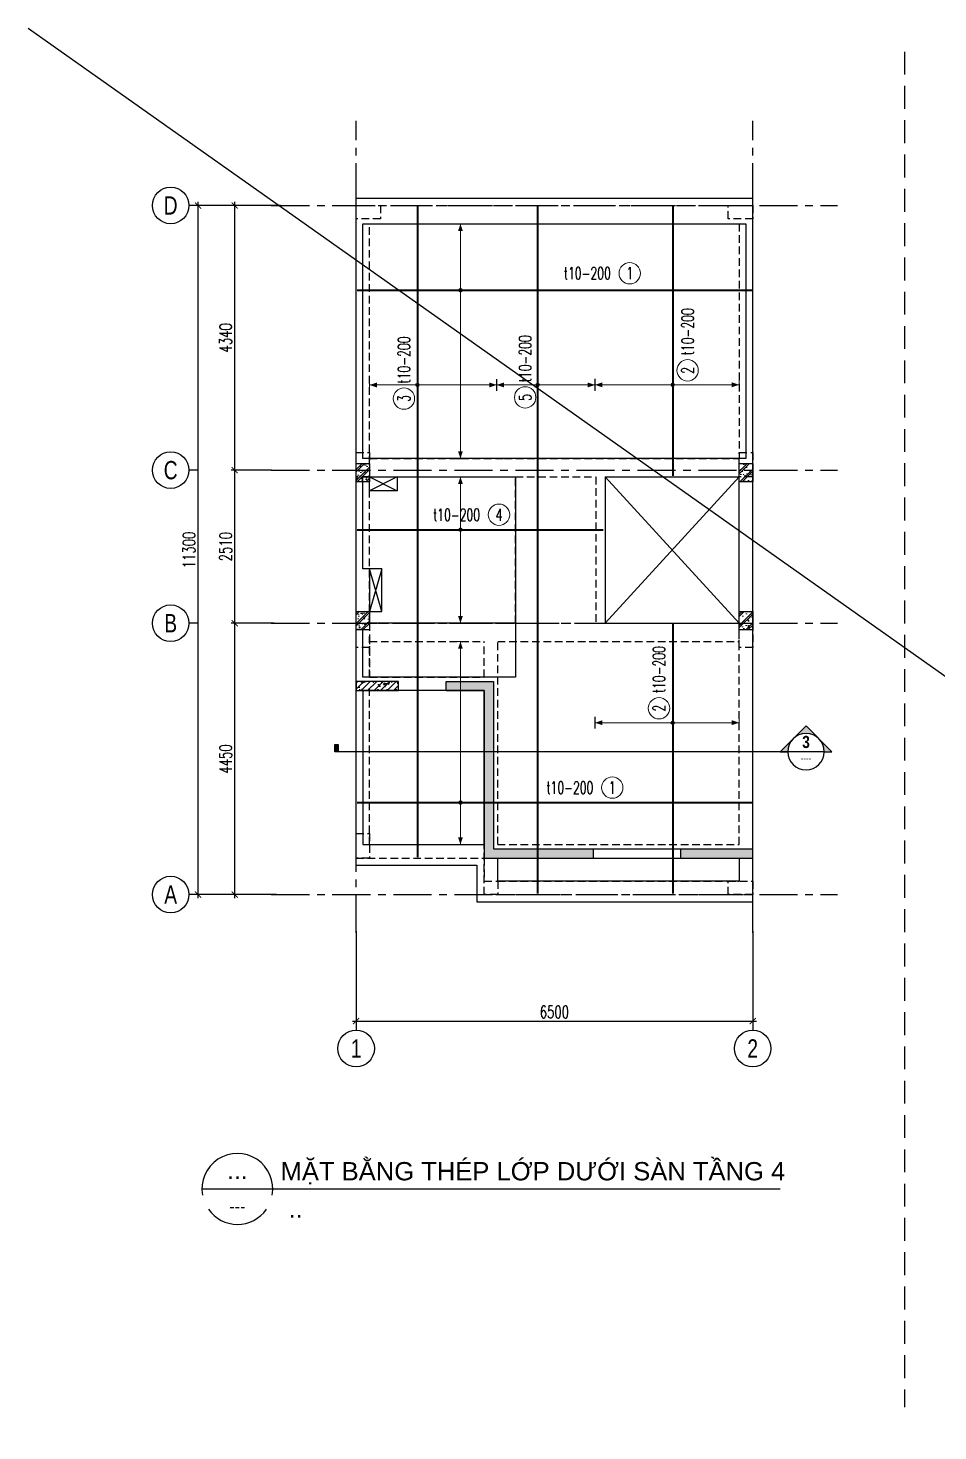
# Model space of a CAD drawing. Header units: millimetres. Extents: x -529861 to -223882, y -171969 to 61504.
# Drawn here: x -401567 to -386653, y -65020 to -42016 of the extents above; entities that cross this region are included whole.
import ezdxf
from ezdxf.enums import TextEntityAlignment as Align

# ---------------------------------------------------------------- set-up
doc = ezdxf.new("R2010")
doc.units = ezdxf.units.MM
doc.header["$LTSCALE"] = 5000
for name, pattern in [('CENTER', [2, 1.25, -0.25, 0.25, -0.25]), ('HIDDEN', [0.375, 0.25, -0.125]), ('HIDDEN2', [0.1875, 0.125, -0.0625])]:
    doc.linetypes.add(name, pattern=pattern)
doc.layers.get('Defpoints').update_dxf_attribs({"color": 143})
for name, color, linetype, lineweight in [('06- General text', 2, 'Continuous', 25), ('07- Note- Hidden', 6, 'HIDDEN2', 25), ('08- Note', 6, 'Continuous', 25), ('kata_dim', 8, 'Continuous', 15), ('KC-COT-HATCH', 13, 'Continuous', 15), ('KC-COT-NETCAT', 2, 'Continuous', 30), ('S-hatch', 8, 'Continuous', 5), ('S-text', 2, 'Continuous', 20), ('S-TEXT35', 3, 'Continuous', 30), ('S-Thep duoi', 3, 'HIDDEN2', 40)]:
    doc.layers.add(name, color=color, linetype=linetype, lineweight=lineweight)
for name, color, linetype in [('KC ICC-COTVACH', 3, 'Continuous'), ('KCS_AXIS', 18, 'CENTER'), ('KCS_BORDER', 3, 'Continuous'), ('KCS_CHI', 1, 'Continuous'), ('KCS_DIM', 1, 'Continuous'), ('KCS_HIDDEN', 8, 'HIDDEN'), ('KCS_SSD', 146, 'Continuous'), ('KCS_TEXT', 2, 'Continuous')]:
    doc.layers.add(name, color=color, linetype=linetype)
doc.layers.add('KCS_Plotter', color=11, linetype='Continuous', plot=False)
doc.styles.add('.VnArialH', font='')
doc.styles.add('Brief text', font='')
doc.styles.add('General text 1', font='')
doc.styles.add('s-text', font='vnsimli.shx', dxfattribs={"width": 0.7})
doc.styles.add('style1', font='arial.ttf', dxfattribs={"width": 0.75})
doc.styles.add('VNAVANTH', font='')
doc.styles.add('vnsimpli', font='vnsimli.shx', dxfattribs={"width": 0.65})
doc.styles.get('.VnArialH').set_extended_font_data('.VnArialH')
doc.styles.get('Brief text').set_extended_font_data('.VnHelvetInsH', bold=True)
doc.styles.get('General text 1').set_extended_font_data('.VnAvantH')
doc.styles.get('VNAVANTH').set_extended_font_data('.VnAvantH')
doc.dimstyles.new('1-100s', dxfattribs={"dimtxt": 200, "dimasz": 100, "dimexe": 60, "dimexo": 0, "dimgap": 50, "dimtad": 1, "dimdec": 0, "dimzin": 0, "dimdsep": 46, "dimtxsty": 's-text', "dimblk1": 'ARCHTICK', "dimblk2": 'ARCHTICK', "dimsah": 1, "dimcen": 80, "dimdle": 60, "dimclrd": 9, "dimclre": 9, "dimclrt": 2, "dimadec": 0, "dimazin": 0, "dimtfac": 0.0001, "dimtdec": 0, "dimtix": 1, "dimtmove": 1, "dimatfit": 3, "dimldrblk": 'ARCHTICK', "dimfxl": 200, "dimtolj": 1, "dimtzin": 0, "dimarcsym": 0})
pattern_1 = [(0, (-77309.26, -28838.33), (0, 259.8076), [6.25, -143.75]), (0, (-77309.26, -28827.5), (0, 259.8076), [6.25, -143.75]), (120, (-77309.26, -28838.33), (-225, -129.9038), [6.25, -143.75]), (120, (-77299.9, -28832.92), (-225, -129.9038), [6.25, -143.75]), (0, (-77234.26, -28708.43), (0, 259.8076), [6.25, -143.75]), (0, (-77234.26, -28697.6), (0, 259.8076), [6.25, -143.75]), (120, (-77234.26, -28708.43), (-225, -129.9038), [6.25, -143.75]), (120, (-77224.9, -28703.01), (-225, -129.9038), [6.25, -143.75]), (60, (-77303.01, -28838.33), (-225, 129.9038), [6.25, -143.75]), (60, (-77312.4, -28832.92), (-225, 129.9038), [6.25, -143.75]), (60, (-77228.01, -28968.23), (-225, 129.9038), [6.25, -143.75]), (60, (-77237.4, -28962.82), (-225, 129.9038), [6.25, -143.75]), (45, (-77309.26, -28838.33), (-53.03301, 53.03301), []), (50, (-77309.26, -28838.33), (358.6301, -31.3761), [37.5, -412.5]), (355, (-77309.26, -28838.33), (-69.3757, 376.096), [30, -330]), (100.4514, (-77279.38, -28840.95), (289.2547, 344.7198), [31.8701, -350.571]), (46.1842, (-77309.26, -28738.33), (533.6205, -82.7595), [56.25, -618.75]), (96.6356, (-77264.8, -28745.23), (467.3314, 487.059), [47.805, -525.8565]), (351.1842, (-77309.26, -28738.33), (467.331, 487.0593), [45, -495]), (21, (-77259.26, -28763.33), (298.4535, -201.3094), [37.5, -412.5]), (326, (-77259.26, -28763.33), (121.6577, 362.575), [30, -330]), (71.4514, (-77234.4, -28780.1), (420.1113, 161.2652), [31.8701, -350.571]), (37.5, (-77309.26, -28838.33), (6.07993, 166.44693), [0, -326, 0, -335, 0, -331.25]), (7.5, (-77309.26, -28838.33), (131.53477, 197.20586), [0, -191, 0, -318.5, 0, -126.25]), (327.5, (-77420.76, -28838.33), (266.91122, -11.27744), [0, -125, 0, -390, 0, -517.5]), (317.5, (-77470.76, -28838.33), (291.5931, 50.0525), [0, -162.5, 0, -259, 0, -367.5])]

# ---------------------------------------------------------------- blocks, each defined once
blk = doc.blocks.new('*U1425')
blk.add_line((1, 0), (148.45, 0))
for major_axis, start_param, end_param in [((9.04, 0), -0.176637, 3.316767), ((-9.04, 0.01), 0.612827, 2.529211)]:
    blk.add_ellipse((10.04, 0), major_axis=major_axis, ratio=1, start_param=start_param, end_param=end_param)
at = {"layer": 'S-TEXT35', "style": 'VNAVANTH'}
for tag, p in [('VIET_NAME', (21.64, 3.33)), ('ENGLISH_NAME', (21.64, -7.83))]:
    blk.add_attdef(tag, p, '', height=5, dxfattribs=at)
for tag, height, p in [('VIEW-NUMBER', 5, (10.04, 1.5)), ('SHEET_NUMBER', 2.5, (10.04, -5))]:
    blk.add_attdef(tag, text='', height=height, dxfattribs=at).set_placement(p, align=Align.CENTER)
blk = doc.blocks.new('_ArchTick')
at = {"color": 0, "linetype": 'ByBlock', "const_width": 0.15}
blk.add_lwpolyline([(-0.5, -0.5), (0.5, 0.5)], dxfattribs=at)
blk = doc.blocks.new('*D1159')
at = {"layer": 'Defpoints', "color": 0, "ltscale": 1500, "transparency": 16777216}
for p in [(-30105, -46736), (-23605, -46736), (-23605, -48212)]:
    blk.add_point(p, dxfattribs=at)
at = {"layer": 'KCS_DIM', "color": 9, "lineweight": -2, "ltscale": 1500, "transparency": 16777216}
for p, q in [((-30105, -46736), (-30105, -48272)), ((-23605, -46736), (-23605, -48272)), ((-30165, -48212), (-23545, -48212))]:
    blk.add_line(p, q, dxfattribs=at)
at = {"layer": 'KCS_DIM', "color": 9, "lineweight": -2, "ltscale": 1500, "transparency": 16777216, "xscale": 100, "yscale": 100, "zscale": 100, "rotation": 180}
blk.add_blockref('_ArchTick', (-30105, -48212), dxfattribs=at)
at = {"layer": 'KCS_DIM', "color": 9, "lineweight": -2, "ltscale": 1500, "transparency": 16777216, "xscale": 100, "yscale": 100, "zscale": 100}
blk.add_blockref('_ArchTick', (-23605, -48212), dxfattribs=at)
at = {"layer": 'KCS_DIM', "color": 2, "ltscale": 1500, "transparency": 16777216, "insert": (-26855, -48062), "char_height": 200, "attachment_point": 5, "style": 's-text'}
blk.add_mtext('\\A1;6500', dxfattribs=at)
blk = doc.blocks.new('*D1160')
at = {"layer": 'Defpoints', "color": 0, "ltscale": 1500, "transparency": 16777216}
for p in [(-32095, -41688), (-31449, -41688), (-31412, -46138)]:
    blk.add_point(p, dxfattribs=at)
at = {"layer": 'KCS_DIM', "color": 9, "lineweight": -2, "ltscale": 1500, "transparency": 16777216}
for p, q in [((-32095, -46198), (-32095, -41628)), ((-31449, -41688), (-32155, -41688)), ((-31412, -46138), (-32155, -46138))]:
    blk.add_line(p, q, dxfattribs=at)
at = {"layer": 'KCS_DIM', "color": 9, "lineweight": -2, "ltscale": 1500, "transparency": 16777216, "xscale": 100, "yscale": 100, "zscale": 100}
for p, rotation in [((-32095, -41688), 90), ((-32095, -46138), 270)]:
    blk.add_blockref('_ArchTick', p, dxfattribs=dict(at, rotation=rotation))
at = {"layer": 'KCS_DIM', "color": 2, "ltscale": 1500, "transparency": 16777216, "insert": (-32245, -43913), "char_height": 200, "attachment_point": 5, "rotation": 90, "style": 's-text'}
blk.add_mtext('\\A1;4450', dxfattribs=at)
blk = doc.blocks.new('*D1161')
at = {"layer": 'Defpoints', "color": 0, "ltscale": 1500, "transparency": 16777216}
for p in [(-32095, -39178), (-31495, -39178), (-31449, -41688)]:
    blk.add_point(p, dxfattribs=at)
at = {"layer": 'KCS_DIM', "color": 9, "lineweight": -2, "ltscale": 1500, "transparency": 16777216}
for p, q in [((-31495, -39178), (-32155, -39178)), ((-32095, -41748), (-32095, -39118)), ((-31449, -41688), (-32155, -41688))]:
    blk.add_line(p, q, dxfattribs=at)
at = {"layer": 'KCS_DIM', "color": 9, "lineweight": -2, "ltscale": 1500, "transparency": 16777216, "xscale": 100, "yscale": 100, "zscale": 100}
for p, rotation in [((-32095, -39178), 90), ((-32095, -41688), 270)]:
    blk.add_blockref('_ArchTick', p, dxfattribs=dict(at, rotation=rotation))
at = {"layer": 'KCS_DIM', "color": 2, "ltscale": 1500, "transparency": 16777216, "insert": (-32245, -40433), "char_height": 200, "attachment_point": 5, "rotation": 90, "style": 's-text'}
blk.add_mtext('\\A1;2510', dxfattribs=at)
blk = doc.blocks.new('*D1162')
at = {"layer": 'Defpoints', "color": 0, "ltscale": 1500, "transparency": 16777216}
for p in [(-32095, -34838), (-31346, -34838), (-31495, -39178)]:
    blk.add_point(p, dxfattribs=at)
at = {"layer": 'KCS_DIM', "color": 9, "lineweight": -2, "ltscale": 1500, "transparency": 16777216}
for p, q in [((-31346, -34838), (-32155, -34838)), ((-32095, -39238), (-32095, -34778)), ((-31495, -39178), (-32155, -39178))]:
    blk.add_line(p, q, dxfattribs=at)
at = {"layer": 'KCS_DIM', "color": 9, "lineweight": -2, "ltscale": 1500, "transparency": 16777216, "xscale": 100, "yscale": 100, "zscale": 100}
for p, rotation in [((-32095, -34838), 90), ((-32095, -39178), 270)]:
    blk.add_blockref('_ArchTick', p, dxfattribs=dict(at, rotation=rotation))
at = {"layer": 'KCS_DIM', "color": 2, "ltscale": 1500, "transparency": 16777216, "insert": (-32245, -37008), "char_height": 200, "attachment_point": 5, "rotation": 90, "style": 's-text'}
blk.add_mtext('\\A1;4340', dxfattribs=at)
blk = doc.blocks.new('*D1163')
at = {"layer": 'Defpoints', "color": 0, "ltscale": 1500, "transparency": 16777216}
for p in [(-32695, -34838), (-31495, -34838), (-31495, -46138)]:
    blk.add_point(p, dxfattribs=at)
at = {"layer": 'KCS_DIM', "color": 9, "lineweight": -2, "ltscale": 1500, "transparency": 16777216}
for p, q in [((-31495, -34838), (-32755, -34838)), ((-32695, -46198), (-32695, -34778)), ((-31495, -46138), (-32755, -46138))]:
    blk.add_line(p, q, dxfattribs=at)
at = {"layer": 'KCS_DIM', "color": 9, "lineweight": -2, "ltscale": 1500, "transparency": 16777216, "xscale": 100, "yscale": 100, "zscale": 100}
for p, rotation in [((-32695, -34838), 90), ((-32695, -46138), 270)]:
    blk.add_blockref('_ArchTick', p, dxfattribs=dict(at, rotation=rotation))
at = {"layer": 'KCS_DIM', "color": 2, "ltscale": 1500, "transparency": 16777216, "insert": (-32845, -40488), "char_height": 200, "attachment_point": 5, "rotation": 90, "style": 's-text'}
blk.add_mtext('\\A1;11300', dxfattribs=at)
blk = doc.blocks.new('*U482')
at = {"layer": 'KC-COT-HATCH'}
h = blk.add_hatch(dxfattribs=at)
h.set_pattern_fill('CHAU-02', color=256, scale=30, pattern_type=2)
h.set_pattern_definition([(50, (-758.44, -516.9), (215.178, -18.826), [22.5, -247.5]), (355, (-758.44, -516.9), (-41.625, 225.658), [18, -198]), (100.451, (-740.51, -518.47), (173.553, 206.83), [19.122, -210.343]), (46.184, (-758.44, -456.9), (320.17, -49.656), [33.75, -371.25]), (96.636, (-731.76, -461.04), (280.4, 292.24), [28.68, -315.514]), (351.184, (-758.44, -456.9), (280.4, 292.24), [27, -297]), (21, (-728.44, -471.9), (179.072, -120.786), [22.5, -247.5]), (226, (-728.44, -471.9), (201.565, -109.66), [18, -198]), (71.451, (-713.52, -481.97), (252.067, 96.76), [19.122, -210.343]), (67.5, (-758.44, -516.9), (-46.775, 88.3123), [0, -195.6, 0, -201, 0, -198.75]), (4.5, (-758.44, -516.9), (85.005, 114.031), [0, -114.6, 0, -191.1, 0, -75.75]), (327.5, (-825.34, -516.9), (160.147, -6.7665), [0, -75, 0, -234, 0, -310.5]), (317.5, (-855.34, -516.9), (174.956, 30.031), [0, -97.5, 0, -155.4, 0, -220.5]), (315, (-758.44, -516.9), (90.156, 90.156), []), (315, (-758.44, -480.15), (90.156, 90.156), [])])
h.paths.add_polyline_path([(-110, 150), (-110, -150), (110, -150), (110, 150)])
at = {"layer": 'KC-COT-NETCAT'}
blk.add_lwpolyline([(-110, -150), (110, -150), (110, 150), (-110, 150)], close=True, dxfattribs=at)
blk = doc.blocks.new('*U503')
h = blk.add_hatch(color=6)
edge = h.paths.add_edge_path()
edge.add_arc((16.94, 0), 0.3, 0, 360)
at = {"ltscale": 0.2}
for p, q in [((0, 0), (-30.81, 0)), ((33.89, 0), (0, 0))]:
    blk.add_line(p, q, dxfattribs=at)
at = {"layer": 'kata_dim'}
for points in [[(15.94, 10.89, 0.2, 0.2, 0), (17.94, 10.89, 0, 0, 0)], [(15.94, -27.61, 0.2, 0.2, 0), (17.94, -27.61, 0, 0, 0)]]:
    blk.add_lwpolyline(points, format="xyseb", dxfattribs=at)
blk.add_circle((-10.81, 2.78), 1.75, dxfattribs=at)
at = {"layer": 'kata_dim', "color": 6}
blk.add_circle((16.94, 0), 0.3, dxfattribs=at)
at = {"layer": 'kata_dim'}
for points in [[(16.54, 9.69), (16.94, 10.89), (17.34, 9.69)], [(16.54, -26.41), (16.94, -27.61), (17.34, -26.41)]]:
    blk.add_solid(points, dxfattribs=at)
at = {"layer": 'S-hatch', "ltscale": 1.5}
for q in [(16.94, 10.89), (16.94, -27.61)]:
    blk.add_line((16.94, 0), q, dxfattribs=at)
at = {"layer": 'S-text', "style": 'vnsimpli', "width": 0.65}
blk.add_attdef('KHT', text='', height=2, dxfattribs=at).set_placement((-10.81, 2.78), align=Align.MIDDLE_CENTER)
blk.add_attdef('DKT', (-8.32, 1.78), '', height=2, dxfattribs=at)
blk = doc.blocks.new('*U504')
h = blk.add_hatch(color=6)
edge = h.paths.add_edge_path()
edge.add_arc((16.94, 0), 0.3, 0, 360)
at = {"ltscale": 0.2}
for p, q in [((0, 0), (-6.46, 0)), ((33.89, 0), (0, 0))]:
    blk.add_line(p, q, dxfattribs=at)
at = {"layer": 'kata_dim'}
for points in [[(15.94, 8.67, 0.2, 0.2, 0), (17.94, 8.67, 0, 0, 0)], [(15.94, -15.33, 0.2, 0.2, 0), (17.94, -15.33, 0, 0, 0)]]:
    blk.add_lwpolyline(points, format="xyseb", dxfattribs=at)
blk.add_circle((10.62, 2.45), 1.75, dxfattribs=at)
at = {"layer": 'kata_dim', "color": 6}
blk.add_circle((16.94, 0), 0.3, dxfattribs=at)
at = {"layer": 'kata_dim'}
for points in [[(16.54, 7.47), (16.94, 8.67), (17.34, 7.47)], [(16.54, -14.13), (16.94, -15.33), (17.34, -14.13)]]:
    blk.add_solid(points, dxfattribs=at)
at = {"layer": 'S-hatch', "ltscale": 1.5}
for q in [(16.94, 8.67), (16.94, -15.33)]:
    blk.add_line((16.94, 0), q, dxfattribs=at)
at = {"layer": 'S-text', "style": 'vnsimpli', "width": 0.65}
blk.add_attdef('KHT', text='', height=2, dxfattribs=at).set_placement((10.62, 2.45), align=Align.MIDDLE_CENTER)
blk.add_attdef('DKT', (13.11, 1.44), '', height=2, dxfattribs=at)
blk = doc.blocks.new('*U506')
h = blk.add_hatch(color=6)
edge = h.paths.add_edge_path()
edge.add_arc((16.94, 0), 0.3, 0, 360)
at = {"ltscale": 0.2}
for p, q in [((0, 0), (-30.81, 0)), ((33.89, 0), (0, 0))]:
    blk.add_line(p, q, dxfattribs=at)
at = {"layer": 'kata_dim'}
for points in [[(15.94, 26.41, 0.2, 0.2, 0), (17.94, 26.41, 0, 0, 0)], [(15.94, -6.89, 0.2, 0.2, 0), (17.94, -6.89, 0, 0, 0)]]:
    blk.add_lwpolyline(points, format="xyseb", dxfattribs=at)
blk.add_circle((-7.95, 2.45), 1.75, dxfattribs=at)
at = {"layer": 'kata_dim', "color": 6}
blk.add_circle((16.94, 0), 0.3, dxfattribs=at)
at = {"layer": 'kata_dim'}
for points in [[(16.54, 25.21), (16.94, 26.41), (17.34, 25.21)], [(16.54, -5.69), (16.94, -6.89), (17.34, -5.69)]]:
    blk.add_solid(points, dxfattribs=at)
at = {"layer": 'S-hatch', "ltscale": 1.5}
for q in [(16.94, 26.41), (16.94, -6.89)]:
    blk.add_line((16.94, 0), q, dxfattribs=at)
at = {"layer": 'S-text', "style": 'vnsimpli', "width": 0.65}
blk.add_attdef('KHT', text='', height=2, dxfattribs=at).set_placement((-7.95, 2.45), align=Align.MIDDLE_CENTER)
blk.add_attdef('DKT', (-5.46, 1.44), '', height=2, dxfattribs=at)
blk = doc.blocks.new('*U497')
h = blk.add_hatch(color=6)
edge = h.paths.add_edge_path()
edge.add_arc((4.63, 0), 0.3, 0, 360)
at = {"ltscale": 0.2}
for p, q in [((0, 0), (-10.31, 0)), ((33.89, 0), (0, 0))]:
    blk.add_line(p, q, dxfattribs=at)
at = {"layer": 'kata_dim'}
for points in [[(3.63, 10.89, 0.2, 0.2, 0), (5.63, 10.89, 0, 0, 0)], [(3.63, -12.73, 0.2, 0.2, 0), (5.63, -12.73, 0, 0, 0)]]:
    blk.add_lwpolyline(points, format="xyseb", dxfattribs=at)
blk.add_circle((7, 2.45), 1.75, dxfattribs=at)
at = {"layer": 'kata_dim', "color": 6}
blk.add_circle((4.63, 0), 0.3, dxfattribs=at)
at = {"layer": 'kata_dim'}
for points in [[(4.23, 9.69), (4.63, 10.89), (5.03, 9.69)], [(4.23, -11.53), (4.63, -12.73), (5.03, -11.53)]]:
    blk.add_solid(points, dxfattribs=at)
at = {"layer": 'S-hatch', "ltscale": 1.5}
for q in [(4.63, 10.89), (4.63, -12.73)]:
    blk.add_line((4.63, 0), q, dxfattribs=at)
at = {"layer": 'S-text', "style": 'vnsimpli', "width": 0.65}
blk.add_attdef('KHT', text='', height=2, dxfattribs=at).set_placement((7, 2.45), align=Align.MIDDLE_CENTER)
blk.add_attdef('DKT', (9.49, 1.44), '', height=2, dxfattribs=at)
blk = doc.blocks.new('*U508')
h = blk.add_hatch(color=6)
edge = h.paths.add_edge_path()
edge.add_arc((4.6, 0), 0.3, 0, 360)
at = {"ltscale": 0.2}
for p, q in [((0, 0), (-78.81, 0)), ((33.89, 0), (0, 0))]:
    blk.add_line(p, q, dxfattribs=at)
at = {"layer": 'kata_dim'}
for points in [[(3.6, 9.4, 0.2, 0.2, 0), (5.6, 9.4, 0, 0, 0)], [(3.6, -6.7, 0.2, 0.2, 0), (5.6, -6.7, 0, 0, 0)]]:
    blk.add_lwpolyline(points, format="xyseb", dxfattribs=at)
at = {"layer": 'kata_dim', "color": 6}
blk.add_circle((4.6, 0), 0.3, dxfattribs=at)
at = {"layer": 'kata_dim'}
blk.add_circle((2.57, -2.04), 1.75, dxfattribs=at)
for points in [[(4.2, 8.2), (4.6, 9.4), (5, 8.2)], [(4.2, -5.5), (4.6, -6.7), (5, -5.5)]]:
    blk.add_solid(points, dxfattribs=at)
at = {"layer": 'S-hatch', "ltscale": 1.5}
for q in [(4.6, 9.4), (4.6, -6.7)]:
    blk.add_line((4.6, 0), q, dxfattribs=at)
at = {"layer": 'S-text', "style": 'vnsimpli', "width": 0.65}
blk.add_attdef('KHT', text='', height=2, dxfattribs=at).set_placement((2.57, -2.04), align=Align.MIDDLE_CENTER)
blk.add_attdef('DKT', (5.06, -3.04), '', height=2, dxfattribs=at)
blk = doc.blocks.new('*U507')
h = blk.add_hatch(color=6)
edge = h.paths.add_edge_path()
edge.add_arc((21.72, 0), 0.3, 0, 360)
at = {"ltscale": 0.2}
for p, q in [((0, 0), (-6.31, 0)), ((37.89, 0), (0, 0))]:
    blk.add_line(p, q, dxfattribs=at)
at = {"layer": 'kata_dim'}
for points in [[(20.72, 10.89, 0.2, 0.2, 0), (22.72, 10.89, 0, 0, 0)], [(20.72, -12.73, 0.2, 0.2, 0), (22.72, -12.73, 0, 0, 0)]]:
    blk.add_lwpolyline(points, format="xyseb", dxfattribs=at)
at = {"layer": 'kata_dim', "color": 6}
blk.add_circle((21.72, 0), 0.3, dxfattribs=at)
at = {"layer": 'kata_dim'}
blk.add_circle((24.09, -2.24), 1.75, dxfattribs=at)
for points in [[(21.32, 9.69), (21.72, 10.89), (22.12, 9.69)], [(21.32, -11.53), (21.72, -12.73), (22.12, -11.53)]]:
    blk.add_solid(points, dxfattribs=at)
at = {"layer": 'S-hatch', "ltscale": 1.5}
for q in [(21.72, 10.89), (21.72, -12.73)]:
    blk.add_line((21.72, 0), q, dxfattribs=at)
at = {"layer": 'S-text', "style": 'vnsimpli', "width": 0.65}
blk.add_attdef('KHT', text='', height=2, dxfattribs=at).set_placement((24.09, -2.24), align=Align.MIDDLE_CENTER)
blk.add_attdef('DKT', (26.59, -3.24), '', height=2, dxfattribs=at)
blk = doc.blocks.new('*U505')
h = blk.add_hatch(color=6)
edge = h.paths.add_edge_path()
edge.add_arc((4.6, 0), 0.3, 0, 360)
at = {"ltscale": 0.2}
for p, q in [((0, 0), (-72.81, 0)), ((33.89, 0), (0, 0))]:
    blk.add_line(p, q, dxfattribs=at)
at = {"layer": 'kata_dim'}
for points in [[(3.6, 13, 0.2, 0.2, 0), (5.6, 13, 0, 0, 0)], [(3.6, -7.85, 0.2, 0.2, 0), (5.6, -7.85, 0, 0, 0)]]:
    blk.add_lwpolyline(points, format="xyseb", dxfattribs=at)
at = {"layer": 'kata_dim', "color": 6}
blk.add_circle((4.6, 0), 0.3, dxfattribs=at)
at = {"layer": 'kata_dim'}
blk.add_circle((2.37, -2.21), 1.75, dxfattribs=at)
for points in [[(4.2, 11.8), (4.6, 13), (5, 11.8)], [(4.2, -6.65), (4.6, -7.85), (5, -6.65)]]:
    blk.add_solid(points, dxfattribs=at)
at = {"layer": 'S-hatch', "ltscale": 1.5}
for q in [(4.6, 13), (4.6, -7.85)]:
    blk.add_line((4.6, 0), q, dxfattribs=at)
at = {"layer": 'S-text', "style": 'vnsimpli', "width": 0.65}
blk.add_attdef('KHT', text='', height=2, dxfattribs=at).set_placement((2.37, -2.21), align=Align.MIDDLE_CENTER)
blk.add_attdef('DKT', (4.86, -3.21), '', height=2, dxfattribs=at)
blk = doc.blocks.new('*U518')
at = {"layer": '08- Note'}
h = blk.add_hatch(color=256, dxfattribs=at)
h.paths.add_polyline_path([(0, 8.49), (-4.24, 4.24, -0.198912), (0, 6, -0.198912), (4.24, 4.24)])
h.paths.add_polyline_path([(-8.49, 0), (-6, 0, -0.198912), (-4.24, 4.24)])
h.paths.add_polyline_path([(4.24, 4.24, -0.198912), (6, 0), (8.49, 0)])
blk.add_hatch(color=256, dxfattribs=at).paths.add_polyline_path([(153.38, 0), (154.46, 0), (154.46, 2.4), (153.38, 2.4)])
at = {"ltscale": 500}
blk.add_line((6, 0), (154.46, 0), dxfattribs=at)
at = {"layer": '08- Note'}
blk.add_line((-6, 0), (6, 0), dxfattribs=at)
blk.add_lwpolyline([(-6, 0), (-8.49, 0), (0, 8.49), (8.49, 0), (6, 0)], dxfattribs=at)
blk.add_lwpolyline([(153.38, 0), (154.46, 0), (154.46, 2.4), (153.38, 2.4)], close=True, dxfattribs=at)
blk.add_circle((0, 0), 6, dxfattribs=at)
at = {"layer": '06- General text', "style": 'Brief text', "width": 0.8}
blk.add_attdef('VIEW-NUMBER', text='', height=4, dxfattribs=at).set_placement((0, 0), align=Align.BOTTOM_CENTER)
at = {"layer": '06- General text', "style": 'General text 1', "width": 0.8}
blk.add_attdef('SHEET-NUMBER', text='', height=2.5, dxfattribs=at).set_placement((0, -0.87), align=Align.TOP_CENTER)
blk = doc.blocks.new('2-LUOI TRUC')
at = {"layer": 'KCS_AXIS', "ltscale": 0.1}
for p, q in [((-30105.3, -46766.5), (-30105.3, -33447.5)), ((-23605.3, -46766.5), (-23605.3, -33447.5)), ((-31495.3, -34837.5), (-22215.3, -34837.5)), ((-31495.3, -39177.5), (-22215.3, -39177.5)), ((-31495.3, -41687.5), (-22215.3, -41687.5)), ((-31495.3, -46137.5), (-22215.3, -46137.5))]:
    blk.add_line(p, q, dxfattribs=at)
at = {"layer": 'KCS_CHI', "ltscale": 1500}
for p, q in [((-32695.3, -34837.5), (-32845.3, -34837.5)), ((-32695.3, -39177.5), (-32845.3, -39177.5)), ((-32695.3, -41687.5), (-32845.3, -41687.5)), ((-32695.3, -46137.5), (-32845.3, -46137.5)), ((-30105.3, -48211.7), (-30105.3, -48361.7)), ((-23605.3, -48211.7), (-23605.3, -48361.7))]:
    blk.add_line(p, q, dxfattribs=at)
for centre in [(-33145.3, -34837.5), (-33145.3, -39177.5), (-33145.3, -41687.5), (-33145.3, -46137.5), (-30105.3, -48661.7), (-23605.3, -48661.7)]:
    blk.add_circle(centre, 300, dxfattribs=at)
at = {"layer": 'KCS_TEXT', "color": 4, "ltscale": 1500, "style": 'style1', "width": 0.75}
for s, p in [('D', (-33145.3, -34837.5)), ('C', (-33145.3, -39177.5)), ('B', (-33145.3, -41687.5)), ('A', (-33145.3, -46137.5)), ('1', (-30105.3, -48661.7)), ('2', (-23605.3, -48661.7))]:
    blk.add_text(s, height=300, dxfattribs=at).set_placement(p, align=Align.MIDDLE_CENTER)
at = {"layer": 'KCS_DIM', "ltscale": 1500}
for base, p1, p2, picture, middle in [((-32695.3, -34837.5), (-31495.3, -46137.5), (-31495.3, -34837.5), '*D1163', (-32845.3, -40487.5)), ((-32095.3, -34837.5), (-31495.3, -39177.5), (-31345.8, -34837.5), '*D1162', (-32245.3, -37007.5)), ((-32095.3, -39177.5), (-31449, -41687.5), (-31495.3, -39177.5), '*D1161', (-32245.3, -40432.5)), ((-32095.3, -41687.5), (-31412.2, -46137.5), (-31449, -41687.5), '*D1160', (-32245.3, -43912.5))]:
    dim = blk.add_linear_dim(base=base, p1=p1, p2=p2, angle=90, dimstyle='1-100s', dxfattribs=at)
    dim.commit()
    dim.dimension.update_dxf_attribs({"geometry": picture, "text_midpoint": middle})
dim = blk.add_linear_dim(base=(-23605.3, -48211.7), p1=(-30105.3, -46735.7), p2=(-23605.3, -46735.7), dimstyle='1-100s', dxfattribs=at)
dim.commit()
dim.dimension.update_dxf_attribs({"geometry": '*D1159', "text_midpoint": (-26855.3, -48061.7)})
blk = doc.blocks.new('2-MBC TUM')
at = {"layer": 'KC ICC-COTVACH', "xscale": -1, "rotation": 180}
for p in [(0, 6810), (6280, 6810), (0, 4380), (6280, 4380)]:
    blk.add_blockref('*U482', p, dxfattribs=at)
at = {"layer": 'KCS_AXIS'}
blk.add_blockref('2-LUOI TRUC', (29995, 46028), dxfattribs=at)
blk = doc.blocks.new('2-MBKC TUM')
at = {"layer": 'KCS_BORDER', "ltscale": 1500, "true_color": 0x737373, "transparency": 33554687}
h = blk.add_hatch(dxfattribs=at)
h.set_pattern_fill('BETONG', color=8, scale=50, pattern_type=2)
h.set_pattern_definition(pattern_1)
h.paths.add_polyline_path([(-4393, -63989), (-4393, -64139), (-3918, -64139), (-3918, -63989)])
h.paths.add_polyline_path([(-4393, -63989), (-4613, -63989), (-4613, -64139), (-4393, -64139)])
h = blk.add_hatch(dxfattribs=at)
h.set_pattern_fill('BETONG', color=8, scale=50, pattern_type=2)
h.set_pattern_definition(pattern_1)
h.paths.add_polyline_path([(-2513, -63989), (-3138, -63989), (-3138, -64139), (-2513, -64139)])
h.paths.add_polyline_path([(-2363, -63989), (-2513, -63989), (-2513, -64139), (-2513, -64139), (-2513, -66885), (-2293, -66885), (-2293, -66735), (-2363, -66735)])
h.paths.add_polyline_path([(-728, -66735), (-2293, -66735), (-2293, -66885), (-728, -66885)])
h.paths.add_polyline_path([(1667, -66735), (702, -66735), (702, -66885), (1667, -66885)])
h.paths.add_polyline_path([(1887, -66735), (1667, -66735), (1667, -66885), (1887, -66885)])
at = {"layer": 'KCS_BORDER', "ltscale": 1500}
for p, q in [((-4613, -67005), (-4613, -56065)), ((-4613, -56065), (1887, -56065)), ((1887, -67605), (1887, -56065)), ((-4503, -60335), (-4503, -56485)), ((-4503, -56485), (1777, -56485)), ((1777, -56485), (1777, -60335)), ((1777, -60335), (-4503, -60335)), ((-4503, -60635), (-2003, -60635)), ((-4503, -62145), (-4503, -60635)), ((-2003, -60635), (-2003, -63919)), ((-533, -60635), (1667, -60635)), ((-533, -60635), (-533, -63035)), ((1667, -63035), (1667, -60635)), ((-4393, -62145), (-4503, -62145)), ((-4503, -63919), (-4503, -63145)), ((-2003, -63035), (-4393, -63035)), ((-533, -63035), (1667, -63035)), ((-3138, -64139), (-3138, -63989)), ((-2513, -66665), (-2513, -64139)), ((-4393, -66665), (-2513, -66665)), ((-2363, -66735), (1887, -66735)), ((1887, -66885), (1887, -66735)), ((-4613, -67005), (-2633, -67005)), ((-2633, -67005), (-2633, -67605)), ((-2633, -67605), (1887, -67605))]:
    blk.add_line(p, q, dxfattribs=at)
at = {"layer": 'KCS_BORDER', "linetype": 'ByBlock', "ltscale": 1500}
for p, q in [((-2003, -63919), (-4503, -63919)), ((-728, -66735), (-728, -66885)), ((702, -66735), (702, -66885))]:
    blk.add_line(p, q, dxfattribs=at)
for points in [[(-3943, -60865), (-4393, -60865), (-4393, -60635), (-3943, -60635)], [(-4193, -62145), (-4393, -62145), (-4393, -62845), (-4193, -62845)], [(-2513, -64139), (-4503, -64139), (-4503, -66665), (-2513, -66665)]]:
    blk.add_lwpolyline(points, close=True, dxfattribs=at)
at = {"layer": 'KCS_BORDER', "ltscale": 1500}
for points in [[(-4613, -64139), (-3918, -64139), (-3918, -63989), (-4613, -63989), (-4613, -64139)], [(-3138, -63989), (-2363, -63989), (-2363, -66735), (1887, -66735)], [(-3138, -64139), (-2513, -64139), (-2513, -66885), (1887, -66885)]]:
    blk.add_lwpolyline(points, dxfattribs=at)
blk.add_lwpolyline([(-2293, -66885), (1667, -66885), (1667, -67265), (-2293, -67265)], close=True, dxfattribs=at)
at = {"layer": 'KCS_HIDDEN', "ltscale": 0.1}
for p, q in [((-4613, -56185), (1887, -56185)), ((-4393, -56485), (-2203, -56485)), ((-4393, -60415), (-4393, -56485)), ((-1983, -56485), (1667, -56485)), ((1667, -56485), (1667, -60335)), ((-4393, -60335), (-2203, -60335)), ((-2183, -60335), (1667, -60335)), ((-4393, -60635), (-2003, -60635)), ((-4393, -63035), (-4393, -60635)), ((-2003, -60635), (-683, -60635)), ((-2003, -63035), (-2003, -60635)), ((-683, -60635), (-683, -63035)), ((-4393, -63035), (-2003, -63035)), ((-4393, -63919), (-4393, -63255)), ((-4393, -63255), (-4393, -63919)), ((-1783, -63035), (-683, -63035)), ((1667, -66665), (1667, -63255)), ((-4393, -63335), (-2513, -63335)), ((-2513, -63919), (-2513, -63335)), ((-2293, -66665), (-2293, -63335)), ((-2293, -63335), (1667, -63335)), ((-4393, -63919), (-2513, -63919)), ((-4393, -66665), (-4393, -64139)), ((-2513, -64139), (-4393, -64139)), ((-2513, -67485), (-2513, -64139)), ((-4393, -66665), (-2513, -66665)), ((-2293, -66665), (1667, -66665)), ((-4613, -66885), (-2513, -66885)), ((-2513, -66885), (-2513, -67265)), ((-2293, -67265), (1667, -67265)), ((-2513, -67485), (1887, -67485))]:
    blk.add_line(p, q, dxfattribs=at)
for points in [[(-4213, -56185), (-4213, -56405), (-4613, -56405), (-4613, -56185)], [(1887, -56185), (1887, -56405), (1487, -56405), (1487, -56185)], [(-4613, -60235), (-4393, -60235), (-4393, -60635), (-4613, -60635)], [(1667, -60235), (1887, -60235), (1887, -60635), (1667, -60635)], [(-4613, -63035), (-4393, -63035), (-4393, -63435), (-4613, -63435)], [(1667, -63035), (1887, -63035), (1887, -63435), (1667, -63435)], [(-4613, -66485), (-4393, -66485), (-4393, -66885), (-4613, -66885)], [(-2513, -67265), (-2293, -67265), (-2293, -67485), (-2513, -67485)], [(1887, -67265), (1887, -67485), (1487, -67485), (1487, -67265)]]:
    blk.add_lwpolyline(points, close=True, dxfattribs=at)
at = {"layer": 'KCS_SSD', "ltscale": 1500}
for p, q in [((-3943, -60635), (-4393, -60865)), ((-4393, -60635), (-3943, -60865)), ((-533, -60635), (1667, -63035)), ((-533, -63035), (1667, -60635)), ((-4193, -62845), (-4393, -62145)), ((-4193, -62145), (-4393, -62845))]:
    blk.add_line(p, q, dxfattribs=at)
at = {"layer": 'KCS_BORDER', "ltscale": 1500}
blk.add_blockref('2-MBC TUM', (-4503, -67375), dxfattribs=at)

msp = doc.modelspace()

# ---------------------------------------------------------------- linework, layer by layer
at = {"layer": 'KCS_HIDDEN', "ltscale": 0.3}
msp.add_line((-387203.38, -42402.96), (-387203.38, -64632.9), dxfattribs=at)
at = {"layer": 'KCS_Plotter', "linetype": 'ByBlock', "ltscale": 1500}
msp.add_line((-401566.74, -42015.68), (-369035.12, -65020.19), dxfattribs=at)

# ---------------------------------------------------------------- block references
ref = msp.add_blockref('*U1425', (-398781.13, -61051.42), dxfattribs=dict(xscale=64.285713, yscale=64.285713, zscale=64.285713))
ref.add_attrib('SHEET_NUMBER', '---', dxfattribs={"layer": 'S-text', "height": 200, "style": 'VNAVANTH'}).set_placement((-398135.69, -61437.14), align=Align.CENTER)
ref.add_attrib('ENGLISH_NAME', '..', (-397297.39, -61524.53), dxfattribs={"layer": 'S-text', "height": 300, "style": '.VnArialH'})
ref.add_attrib('VIET_NAME', 'MÆT B»NG THÐP LíP D¦íI SµN TÇNG 4', (-397427.66, -60911.25), dxfattribs={"layer": 'S-text', "height": 300, "style": '.VnArialH'})
ref.add_attrib('VIEW-NUMBER', '...', dxfattribs={"layer": 'S-text', "height": 300, "style": 'VNAVANTH'}).set_placement((-398135.69, -60890.71), align=Align.CENTER)
at = {"layer": '07- Note- Hidden', "ltscale": 150}
ref = msp.add_blockref('*U518', (-388815.64, -53881.77), dxfattribs=dict(at, xscale=-50, yscale=50, zscale=50))
ref.add_attrib('VIEW-NUMBER', '3', dxfattribs={"layer": '06- General text', "height": 200, "style": 'Brief text', "width": 0.8}).set_placement((-388815.64, -53881.77), align=Align.BOTTOM_CENTER)
ref.add_attrib('SHEET-NUMBER', '----', dxfattribs={"layer": '06- General text', "height": 125, "style": 'General text 1', "width": 0.8}).set_placement((-388815.64, -53925.45), align=Align.TOP_CENTER)
at = {"layer": 'KCS_BORDER', "color": 8, "ltscale": 1500, "true_color": 0x737373, "transparency": 33554687}
msp.add_blockref('2-MBKC TUM', (-391576.32, 11259.82), dxfattribs=at)
at = {"layer": 'S-Thep duoi'}
ref = msp.add_blockref('*U505', (-395184.98, -48328.41), dxfattribs=dict(at, xscale=100, yscale=-100, zscale=100, rotation=90.00000000000001))
ref.add_attrib('KHT', '3', dxfattribs={"layer": 'S-text', "height": 200, "rotation": 90, "style": 'vnsimpli', "width": 0.65}).set_placement((-395406.15, -48091.87), align=Align.MIDDLE_CENTER)
ref.add_attrib('DKT', 't10-200', (-395306.19, -47842.44), dxfattribs={"layer": 'S-text', "height": 200, "rotation": 90, "style": 'vnsimpli', "width": 0.65})
ref = msp.add_blockref('*U508', (-393214.95, -48328.4), dxfattribs=dict(at, xscale=100, yscale=-100, zscale=100, rotation=90.00000000000001))
ref.add_attrib('KHT', '5', dxfattribs={"layer": 'S-text', "height": 200, "rotation": 90, "style": 'vnsimpli', "width": 0.65}).set_placement((-393418.65, -48071.68), align=Align.MIDDLE_CENTER)
ref.add_attrib('DKT', 't10-200', (-393318.69, -47822.25), dxfattribs={"layer": 'S-text', "height": 200, "rotation": 90, "style": 'vnsimpli', "width": 0.65})
ref = msp.add_blockref('*U497', (-391001.14, -48328.4), dxfattribs=dict(at, xscale=100, yscale=-100, zscale=100, rotation=90.00000000000001))
ref.add_attrib('KHT', '2', dxfattribs={"layer": 'S-text', "height": 200, "rotation": 90, "style": 'vnsimpli', "width": 0.65}).set_placement((-390756.63, -47628.81), align=Align.MIDDLE_CENTER)
ref.add_attrib('DKT', 't10-200', (-390656.68, -47379.38), dxfattribs={"layer": 'S-text', "height": 200, "rotation": 90, "style": 'vnsimpli', "width": 0.65})
ref = msp.add_blockref('*U503', (-392785.95, -46314.12), dxfattribs=dict(at, xscale=100, yscale=-100, zscale=100, rotation=180))
ref.add_attrib('KHT', '1', dxfattribs={"layer": 'S-text', "height": 200, "style": 'vnsimpli', "width": 0.65}).set_placement((-391704.76, -46035.65), align=Align.MIDDLE_CENTER)
ref.add_attrib('DKT', 't10-200', (-392783.71, -46135.69), dxfattribs={"layer": 'S-text', "height": 200, "style": 'vnsimpli', "width": 0.65})
ref = msp.add_blockref('*U504', (-392785.95, -50241.7), dxfattribs=dict(at, xscale=100, yscale=-100, zscale=100, rotation=180))
ref.add_attrib('KHT', '4', dxfattribs={"layer": 'S-text', "height": 200, "style": 'vnsimpli', "width": 0.65}).set_placement((-393847.92, -49997.2), align=Align.MIDDLE_CENTER)
ref.add_attrib('DKT', 't10-200', (-394926.88, -50097.24), dxfattribs={"layer": 'S-text', "height": 200, "style": 'vnsimpli', "width": 0.65})
ref = msp.add_blockref('*U507', (-391001.14, -55578.4), dxfattribs=dict(at, xscale=100, yscale=-100, zscale=100, rotation=90.00000000000001))
ref.add_attrib('KHT', '2', dxfattribs={"layer": 'S-text', "height": 200, "rotation": 90, "style": 'vnsimpli', "width": 0.65}).set_placement((-391225.5, -53169.18), align=Align.MIDDLE_CENTER)
ref.add_attrib('DKT', 't10-200', (-391125.54, -52919.75), dxfattribs={"layer": 'S-text', "height": 200, "rotation": 90, "style": 'vnsimpli', "width": 0.65})
ref = msp.add_blockref('*U506', (-392785.95, -54715.64), dxfattribs=dict(at, xscale=100, yscale=-100, zscale=100, rotation=180))
ref.add_attrib('KHT', '1', dxfattribs={"layer": 'S-text', "height": 200, "style": 'vnsimpli', "width": 0.65}).set_placement((-391990.89, -54471.13), align=Align.MIDDLE_CENTER)
ref.add_attrib('DKT', 't10-200', (-393069.84, -54571.18), dxfattribs={"layer": 'S-text', "height": 200, "style": 'vnsimpli', "width": 0.65})

doc.saveas('drawing.dxf')
